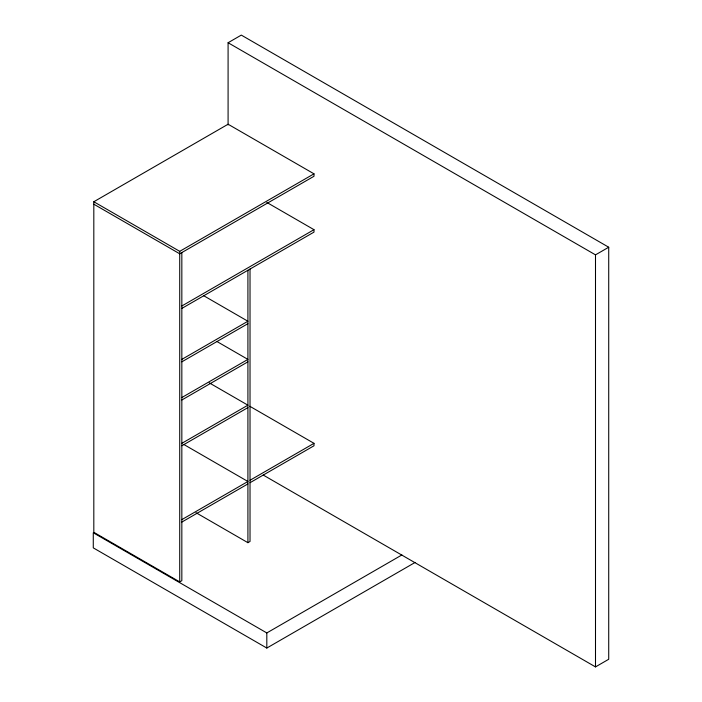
<?xml version="1.0" encoding="UTF-8"?>
<svg xmlns="http://www.w3.org/2000/svg" width="702" height="702" viewBox="0 0 702 702"><rect width="100%" height="100%" fill="white"/><g stroke="black" fill="none" stroke-linecap="round" stroke-linejoin="round"><path stroke-width="1.05" d="M228.089 124.921L228.089 42.734L241.304 35.1L608.722 247.227L608.722 659.266L595.498 666.9L263.215 475.052M181.836 252.571L181.836 580.677L179.721 581.897L93.814 532.3L93.814 201.746L228.089 124.228L313.996 173.824L313.996 176.263L179.721 253.791L93.814 204.194M93.814 201.746L179.721 251.342L313.996 173.824M181.836 305.984L313.996 229.677L313.996 232.116L181.836 308.424M181.836 359.389L247.911 321.244L203.545 295.621M181.836 361.837L247.911 323.683M181.836 397.543L247.911 359.398L216.76 341.409M181.836 399.991L247.911 361.837M181.836 443.331L247.911 405.177L209.205 382.827M181.836 445.77L247.911 407.616M228.089 42.734L595.498 254.852L608.722 247.227M181.836 519.629L247.911 481.484L183.722 444.419M250.026 480.265L313.996 443.331L313.996 445.77L250.026 482.704M181.836 522.077L247.911 483.924M195.99 512.697L247.911 542.681L250.026 541.453L250.026 269.05M415.101 562.442L266.813 648.051L93.278 547.867L93.278 532.757L266.813 632.941L401.877 554.966M266.795 202.422L313.996 229.677M249.798 406.265L313.996 443.331M595.498 254.852L595.498 666.9M266.813 632.941L266.813 648.051M247.911 270.27L247.911 542.681M179.721 251.342L179.721 581.897"/></g></svg>
